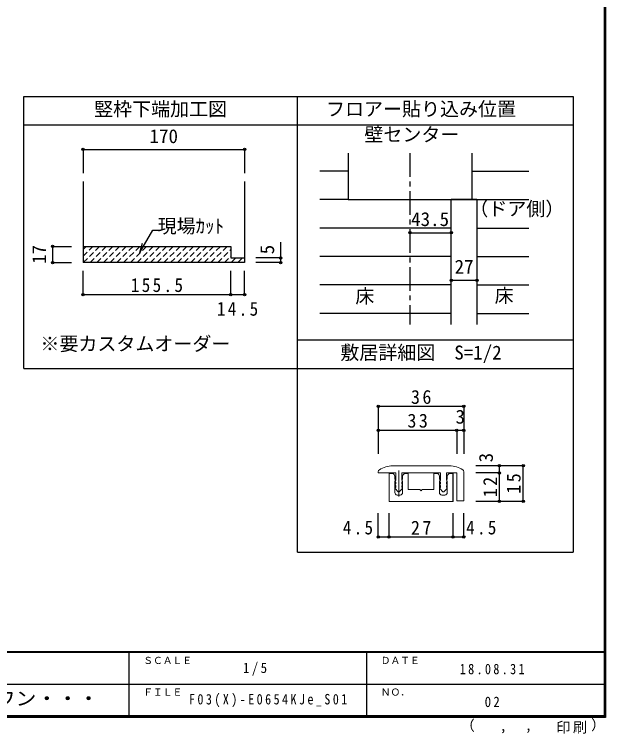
# Model space of a CAD drawing. Units: millimetres at full size, sheet at 1:5, with parts at other scales. Extents: x -973 to 977, y -718 to 696.
# Drawn here: x 354 to 977, y -718 to 40 of the extents above; entities that cross this region are included whole.
import ezdxf
from ezdxf.enums import TextEntityAlignment as Align

# ---------------------------------------------------------------- set-up
doc = ezdxf.new("R2010")
doc.units = ezdxf.units.MM
doc.header["$LTSCALE"] = 5
doc.header["$PDMODE"] = 32
doc.header["$PDSIZE"] = 2.5
doc.linetypes.add('CHAIN1', pattern=[8, 5, -1, 1, -1])
doc.linetypes.add('DASHED1', pattern=[1.8, 1.2, -0.6])
for name, color, linetype in [('0-0_補助線', 7, 'Continuous'), ('0-1_通り芯', 4, 'CHAIN1'), ('0-3_仕上', 7, 'Continuous'), ('0-4_枠', 3, 'Continuous'), ('0-A_文字', 3, 'Continuous'), ('0-B_寸法', 7, 'Continuous'), ('0-C_ﾊｯﾁ', 4, 'DASHED1'), ('0-D', 4, 'Continuous'), ('1-B_寸法', 7, 'Continuous'), ('F-1_通り芯', 6, 'Continuous'), ('F-A_文字', 7, 'Continuous')]:
    doc.layers.add(name, color=color, linetype=linetype)
doc.layers.add('1-7_金物', color=7, linetype='Continuous', lineweight=18)
doc.styles.add('ＭＳ ゴシック', font='')
doc.styles.get('ＭＳ ゴシック').set_extended_font_data('MS Gothic')

msp = doc.modelspace()

# ---------------------------------------------------------------- linework, layer by layer
at = {"layer": '0-0_補助線', "color": 4}
for p, q in [((634.621, -200.293), (634.621, -221.723)), ((634.621, -216.723), (608.635, -216.723)), ((634.621, -221.723), (608.635, -221.723))]:
    msp.add_line(p, q, dxfattribs=at)
at = {"layer": '0-0_補助線'}
for p in [(634.621, -216.723), (634.621, -221.723)]:
    msp.add_point(p, dxfattribs=at)
at = {"layer": '0-1_通り芯'}
msp.add_line((770.746, -106.444), (770.746, -287.089), dxfattribs=at)
at = {"layer": '0-3_仕上'}
for p, q in [((705.746, -106.444), (705.746, -155.28)), ((835.746, -106.444), (835.746, -155.28)), ((705.746, -155.28), (841.246, -155.28))]:
    msp.add_line(p, q, dxfattribs=at)
at = {"layer": '0-4_枠'}
for p, q in [((426.635, -136.189), (426.635, -221.723)), ((596.635, -136.189), (596.635, -221.723)), ((814.246, -287.089), (814.246, -155.28)), ((841.246, -155.28), (814.246, -155.28)), ((841.246, -155.28), (841.246, -287.089)), ((426.635, -204.723), (582.135, -204.723)), ((582.135, -204.723), (582.135, -216.723)), ((596.635, -221.723), (426.635, -221.723))]:
    msp.add_line(p, q, dxfattribs=at)
at = {"layer": '0-A_文字'}
for p, q in [((364.153, -333.192), (364.153, -46.667)), ((364.153, -46.667), (942.408, -46.667)), ((652.408, -526.667), (652.408, -46.667)), ((942.408, -46.667), (942.408, -526.667)), ((364.153, -76.667), (942.408, -76.667)), ((652.408, -303.192), (942.408, -303.192)), ((364.153, -333.192), (652.408, -333.192)), ((652.408, -333.192), (942.408, -333.192)), ((652.408, -526.667), (942.408, -526.667))]:
    msp.add_line(p, q, dxfattribs=at)
at = {"layer": '0-A_文字', "color": 7}
for p, q in [((486.529, -210.931), (500.097, -187.431)), ((500.097, -187.431), (506.916, -187.431)), ((486.529, -210.931), (489.117, -201.272))]:
    msp.add_line(p, q, dxfattribs=at)
at = {"layer": '0-B_寸法', "color": 4}
for p, q in [((426.635, -102.517), (426.635, -127.517)), ((426.635, -102.517), (596.635, -102.517)), ((596.635, -102.517), (596.635, -127.517)), ((770.746, -190.28), (814.246, -190.28)), ((394.635, -204.723), (414.635, -204.723)), ((394.635, -204.723), (394.635, -221.723)), ((394.635, -221.723), (414.635, -221.723)), ((426.635, -255.395), (426.635, -230.395)), ((582.135, -255.395), (582.135, -230.395)), ((596.635, -255.395), (596.635, -230.395)), ((814.246, -240.28), (841.246, -240.28)), ((426.635, -255.395), (582.135, -255.395)), ((582.135, -255.395), (596.635, -255.395))]:
    msp.add_line(p, q, dxfattribs=at)
at = {"layer": '0-B_寸法', "color": 3}
msp.add_line((582.135, -216.723), (596.635, -216.723), dxfattribs=at)
at = {"layer": '0-B_寸法'}
for p in [(426.635, -102.517), (596.635, -102.517), (770.746, -190.28), (814.246, -190.28), (394.635, -204.723), (394.635, -221.723), (814.246, -240.28), (841.246, -240.28), (426.635, -255.395), (582.135, -255.395), (596.635, -255.395)]:
    msp.add_point(p, dxfattribs=at)
at = {"layer": '0-C_ﾊｯﾁ'}
for p, q in [((426.635, -214.916), (436.827, -204.723)), ((426.635, -207.845), (429.756, -204.723)), ((426.898, -221.723), (443.898, -204.723)), ((433.969, -221.723), (450.969, -204.723)), ((441.04, -221.723), (458.04, -204.723)), ((448.111, -221.723), (465.111, -204.723)), ((455.183, -221.723), (472.183, -204.723)), ((462.254, -221.723), (479.254, -204.723)), ((469.325, -221.723), (486.325, -204.723)), ((476.396, -221.723), (493.396, -204.723)), ((483.467, -221.723), (500.467, -204.723)), ((490.538, -221.723), (507.538, -204.723)), ((497.609, -221.723), (514.609, -204.723)), ((504.68, -221.723), (521.68, -204.723)), ((511.751, -221.723), (528.751, -204.723)), ((518.822, -221.723), (535.822, -204.723)), ((525.893, -221.723), (542.893, -204.723)), ((532.964, -221.723), (549.964, -204.723)), ((540.035, -221.723), (557.035, -204.723)), ((547.106, -221.723), (564.106, -204.723)), ((554.177, -221.723), (571.177, -204.723)), ((561.249, -221.723), (578.249, -204.723)), ((568.32, -221.723), (582.135, -207.908)), ((575.391, -221.723), (582.135, -214.979)), ((582.462, -221.723), (587.462, -216.723)), ((589.533, -221.723), (594.533, -216.723))]:
    msp.add_line(p, q, dxfattribs=at)
at = {"layer": '0-D'}
for p, q in [((705.746, -125.28), (675.746, -125.28)), ((835.746, -125.28), (895.746, -125.28)), ((705.746, -155.28), (675.746, -155.28)), ((841.246, -155.28), (895.746, -155.28)), ((814.246, -185.28), (675.746, -185.28)), ((841.246, -185.28), (895.746, -185.28)), ((814.246, -215.28), (675.746, -215.28)), ((841.246, -215.28), (895.746, -215.28)), ((814.246, -245.28), (675.746, -245.28)), ((841.246, -245.28), (895.746, -245.28)), ((814.246, -275.28), (675.746, -275.28)), ((841.246, -275.28), (895.746, -275.28))]:
    msp.add_line(p, q, dxfattribs=at)
at = {"layer": '1-7_金物'}
for p, q in [((752.408, -435.75), (812.408, -435.75)), ((737.408, -442.042), (737.408, -443.25)), ((737.408, -443.25), (755.783, -443.25)), ((748.658, -473.25), (748.658, -444)), ((752.283, -444), (748.658, -444)), ((748.908, -473.25), (748.908, -444)), ((754.783, -449.625), (754.783, -446.5)), ((755.783, -443.25), (755.783, -450.75)), ((762.033, -443.25), (802.783, -443.25)), ((762.033, -443.25), (762.033, -450.75)), ((763.033, -449.625), (763.033, -446.5)), ((765.533, -444), (768.908, -444)), ((768.908, -444), (768.908, -460.75)), ((795.908, -444), (795.908, -460.75)), ((799.283, -444), (795.908, -444)), ((801.783, -449.625), (801.783, -446.5)), ((802.783, -443.25), (802.783, -450.75)), ((809.033, -443.25), (819.908, -443.25)), ((809.033, -443.25), (809.033, -450.75)), ((810.033, -449.625), (810.033, -446.5)), ((812.533, -444), (816.158, -444)), ((815.908, -444), (815.908, -473.25)), ((816.158, -444), (816.158, -473.25)), ((819.908, -443.25), (819.908, -472.5)), ((827.408, -442.042), (827.408, -472.5)), ((754.783, -449.625), (755.301, -450.489)), ((754.783, -452.125), (755.301, -451.261)), ((754.783, -464), (754.783, -452.125)), ((755.265, -451.614), (755.783, -450.75)), ((755.265, -452.386), (755.783, -453.25)), ((755.265, -455.364), (755.783, -454.5)), ((755.783, -453.25), (755.783, -454.5)), ((762.551, -451.614), (762.033, -450.75)), ((762.551, -452.386), (762.033, -453.25)), ((762.033, -453.25), (762.033, -454.5)), ((762.551, -455.364), (762.033, -454.5)), ((763.033, -449.625), (762.515, -450.489)), ((763.033, -452.125), (762.515, -451.261)), ((763.033, -464), (763.033, -452.125)), ((801.783, -449.625), (802.301, -450.489)), ((801.783, -452.125), (802.301, -451.261)), ((801.783, -464), (801.783, -452.125)), ((802.265, -451.614), (802.783, -450.75)), ((802.265, -452.386), (802.783, -453.25)), ((802.265, -455.364), (802.783, -454.5)), ((802.783, -453.25), (802.783, -454.5)), ((809.551, -451.614), (809.033, -450.75)), ((809.551, -452.386), (809.033, -453.25)), ((809.033, -453.25), (809.033, -454.5)), ((809.551, -455.364), (809.033, -454.5)), ((810.033, -449.625), (809.515, -450.489)), ((810.033, -452.125), (809.515, -451.261)), ((810.033, -464), (810.033, -452.125)), ((755.265, -456.136), (755.783, -457)), ((755.265, -459.114), (755.783, -458.25)), ((757.992, -462.85), (755.358, -460.01)), ((755.783, -457), (755.783, -458.25)), ((762.458, -460.01), (759.825, -462.85)), ((762.551, -456.136), (762.033, -457)), ((762.033, -457), (762.033, -458.25)), ((762.551, -459.114), (762.033, -458.25)), ((781.158, -460.75), (768.908, -460.75)), ((782.408, -462), (781.158, -460.75)), ((782.408, -462), (783.658, -460.75)), ((795.908, -460.75), (783.658, -460.75)), ((802.265, -456.136), (802.783, -457)), ((802.265, -459.114), (802.783, -458.25)), ((804.992, -462.85), (802.358, -460.01)), ((802.783, -457), (802.783, -458.25)), ((809.458, -460.01), (806.825, -462.85)), ((809.551, -456.136), (809.033, -457)), ((809.033, -457), (809.033, -458.25)), ((809.551, -459.114), (809.033, -458.25)), ((760.533, -466.5), (757.283, -466.5)), ((804.283, -466.5), (807.533, -466.5)), ((816.158, -473.25), (748.658, -473.25)), ((819.908, -472.5), (827.408, -472.5))]:
    msp.add_line(p, q, dxfattribs=at)
at = {"layer": '1-7_金物', "color": 4}
msp.add_line((758.908, -440.75), (758.908, -468.103), dxfattribs=at)
at = {"layer": '1-7_金物'}
for centre, radius, start, end in [((752.408, -460.75), 25, 90, 123.74899), ((812.408, -460.75), 25, 56.25101, 90), ((739.908, -442.042), 2.5, 123.74899, 180), ((752.283, -446.5), 2.5, 0, 90), ((765.533, -446.5), 2.5, 90, 180), ((799.283, -446.5), 2.5, 0, 90), ((812.533, -446.5), 2.5, 90, 180), ((824.908, -442.042), 2.5, 0, 56.25101), ((755.908, -452), 0.75, 149.05366, 210.94634), ((754.658, -450.875), 0.75, 329.05368, 30.94635), ((763.158, -450.875), 0.75, 149.05365, 210.94632), ((761.908, -452), 0.75, 329.05366, 30.94634), ((802.908, -452), 0.75, 149.05366, 210.94634), ((801.658, -450.875), 0.75, 329.05368, 30.94635), ((810.158, -450.875), 0.75, 149.05365, 210.94632), ((808.908, -452), 0.75, 329.05366, 30.94634), ((755.908, -455.75), 0.75, 149.05366, 210.94634), ((755.908, -459.5), 0.75, 149.05366, 222.83826), ((761.908, -459.5), 0.75, 317.16174, 30.94634), ((761.908, -455.75), 0.75, 329.05366, 30.94634), ((802.908, -455.75), 0.75, 149.05366, 210.94634), ((802.908, -459.5), 0.75, 149.05366, 222.83826), ((808.908, -459.5), 0.75, 317.16174, 30.94634), ((808.908, -455.75), 0.75, 329.05366, 30.94634), ((757.283, -464), 2.5, 180, 270), ((758.908, -462), 1.25, 222.83826, 317.16174), ((760.533, -464), 2.5, 270, 0), ((804.283, -464), 2.5, 180, 270), ((805.908, -462), 1.25, 222.83826, 317.16174), ((807.533, -464), 2.5, 270, 0)]:
    msp.add_arc(centre, radius, start, end, dxfattribs=at)
at = {"layer": '1-B_寸法', "color": 4}
for p, q in [((737.408, -373.25), (737.408, -423.25)), ((827.408, -373.25), (737.408, -373.25)), ((827.408, -373.25), (827.408, -423.25)), ((737.408, -398.25), (819.908, -398.25)), ((819.908, -398.25), (819.908, -423.25)), ((819.908, -398.25), (827.408, -398.25)), ((889.908, -435.75), (839.908, -435.75)), ((864.908, -443.25), (864.908, -435.75)), ((889.908, -473.25), (889.908, -435.75)), ((864.908, -443.25), (839.908, -443.25)), ((864.908, -473.25), (864.908, -443.25)), ((889.908, -473.25), (839.908, -473.25)), ((737.408, -510.75), (737.408, -485.75)), ((748.658, -510.75), (748.658, -485.75)), ((816.158, -510.75), (816.158, -485.75)), ((827.408, -510.75), (827.408, -485.75)), ((748.658, -510.75), (737.408, -510.75)), ((816.158, -510.75), (748.658, -510.75)), ((827.408, -510.75), (816.158, -510.75))]:
    msp.add_line(p, q, dxfattribs=at)
at = {"layer": '1-B_寸法'}
for p in [(737.408, -373.25), (827.408, -373.25), (737.408, -398.25), (819.908, -398.25), (827.408, -398.25), (864.908, -435.75), (889.908, -435.75), (864.908, -443.25), (864.908, -473.25), (889.908, -473.25), (737.408, -510.75), (748.658, -510.75), (816.158, -510.75), (827.408, -510.75)]:
    msp.add_point(p, dxfattribs=at)
at = {"layer": 'F-1_通り芯'}
for p, q in [((974.986, 695.833), (974.986, -700.833)), ((975.82, 695.833), (975.82, -700.833)), ((976.653, 695.833), (976.653, -700.833)), ((976.653, -631.667), (-973.347, -631.667)), ((976.653, -632.5), (-973.347, -632.5)), ((474.986, -632.5), (474.986, -699.167)), ((724.986, -632.5), (724.986, -699.167)), ((1.653, -665.833), (974.986, -665.834)), ((976.653, -699.167), (-973.347, -699.167)), ((976.653, -700), (-973.347, -700)), ((976.653, -700.833), (-973.347, -700.833))]:
    msp.add_line(p, q, dxfattribs=at)

# ---------------------------------------------------------------- texts
at = {"layer": '0-0_補助線', "style": 'ＭＳ ゴシック'}
msp.add_text('5', height=14.66, rotation=90, dxfattribs=at).set_placement((632.121, -212.971), align=Align.BOTTOM_LEFT)
msp.add_text('※要カスタムオーダー', height=14.66, dxfattribs=at).set_placement((381.729, -318.897), align=Align.BOTTOM_LEFT)
at = {"layer": '0-A_文字', "color": 7, "style": 'ＭＳ ゴシック'}
for s, p in [('竪枠下端加工図', (438.281, -71.667)), ('フロアー貼り込み位置', (682.408, -71.667)), ('壁センター', (722.745, -98.556)), ('（ドア側）', (833.237, -176.678)), ('現場ｶｯﾄ', (505.097, -194.931)), ('床', (713.246, -268.716)), ('床', (859.858, -268.126)), ('敷居詳細図\u3000S=1/2', (697.408, -328.192))]:
    msp.add_text(s, height=14.66, dxfattribs=at).set_placement(p, align=Align.BOTTOM_LEFT)
at = {"layer": '0-B_寸法', "style": 'ＭＳ ゴシック'}
for s, p in [('170', (496.635, -100.302)), ('43.5', (771.996, -187.646)), ('27', (817.746, -237.78))]:
    msp.add_text(s, height=14.66, dxfattribs=at).set_placement(p, align=Align.BOTTOM_LEFT)
msp.add_text('17', height=14.66, rotation=90, dxfattribs=at).set_placement((392.135, -223.111), align=Align.BOTTOM_LEFT)
at = {"layer": '0-B_寸法', "char_height": 14.66, "attachment_point": 7, "style": 'ＭＳ ゴシック'}
for s, insert in [('\\T1.28;\\W0.9;155.5', (476.885, -252.895)), ('\\T1.28;\\W0.9;14.5', (567.51, -277.895))]:
    msp.add_mtext(s, dxfattribs=dict(at, insert=insert))
at = {"layer": '1-B_寸法', "style": 'ＭＳ ゴシック'}
msp.add_text('3', height=14.66, dxfattribs=at).set_placement((818.658, -395.75), align=Align.BOTTOM_LEFT)
msp.add_text('3', height=14.66, rotation=90, dxfattribs=at).set_placement((862.408, -432.118), align=Align.BOTTOM_LEFT)
at = {"layer": '1-B_寸法', "char_height": 14.66, "attachment_point": 7, "style": 'ＭＳ ゴシック'}
for s, insert in [('\\T1.27;\\W0.95;36', (771.783, -370.75)), ('\\T1.27;\\W0.95;33', (768.033, -395.75)), ('\\T1.27;\\W0.9;4.5', (700.087, -508.25)), ('\\T1.27;\\W0.95;27', (771.783, -508.25)), ('\\T1.27;\\W0.9;4.5', (829.89, -508.25))]:
    msp.add_mtext(s, dxfattribs=dict(at, insert=insert))
at = {"layer": '1-B_寸法', "char_height": 14.66, "attachment_point": 7, "rotation": 90, "style": 'ＭＳ ゴシック'}
for s, insert in [('\\T1.27;\\W0.95;15', (887.408, -465.125)), ('\\T1.27;\\W0.95;12', (862.408, -468.875))]:
    msp.add_mtext(s, dxfattribs=dict(at, insert=insert))
at = {"layer": 'F-A_文字', "style": 'ＭＳ ゴシック'}
for s, height, p in [('ＳＣＡＬＥ', 7.331, (489.986, -646.667)), ('ＤＡＴＥ', 7.331, (739.986, -646.667)), ('ＦＩＬＥ', 7.331, (489.986, -680)), ('ＮＯ．', 7.331, (739.986, -680.001)), ('（', 11, (823.992, -718.052)), ('）', 11, (961.387, -717.355)), (',', 11, (865.199, -718.052)), (',', 11, (891.686, -717.588))]:
    msp.add_text(s, height=height, dxfattribs=at).set_placement(p, align=Align.BOTTOM_LEFT)
at = {"layer": 'F-A_文字', "style": 'ＭＳ ゴシック', "width": 1.1}
msp.add_text('ウッドワン・・・', height=14.66, dxfattribs=at).set_placement((267.486, -692.5), align=Align.BOTTOM_LEFT)
at = {"layer": 'F-A_文字', "char_height": 11, "attachment_point": 7, "style": 'ＭＳ ゴシック'}
for s, insert in [('\\T1.38;\\W0.9;1/5', (594.986, -656.667)), ('\\T1.39;\\W0.85;18.08.31', (823.111, -655.417)), ('\\T1.4;\\W0.85;F03(X)-E0654KJe_S01', (538.111, -690.001)), ('\\T1.36;\\W0.9;02', (849.361, -690.001)), ('\\T1.17;印刷', (924.678, -717.82))]:
    msp.add_mtext(s, dxfattribs=dict(at, insert=insert))

doc.saveas('drawing.dxf')
